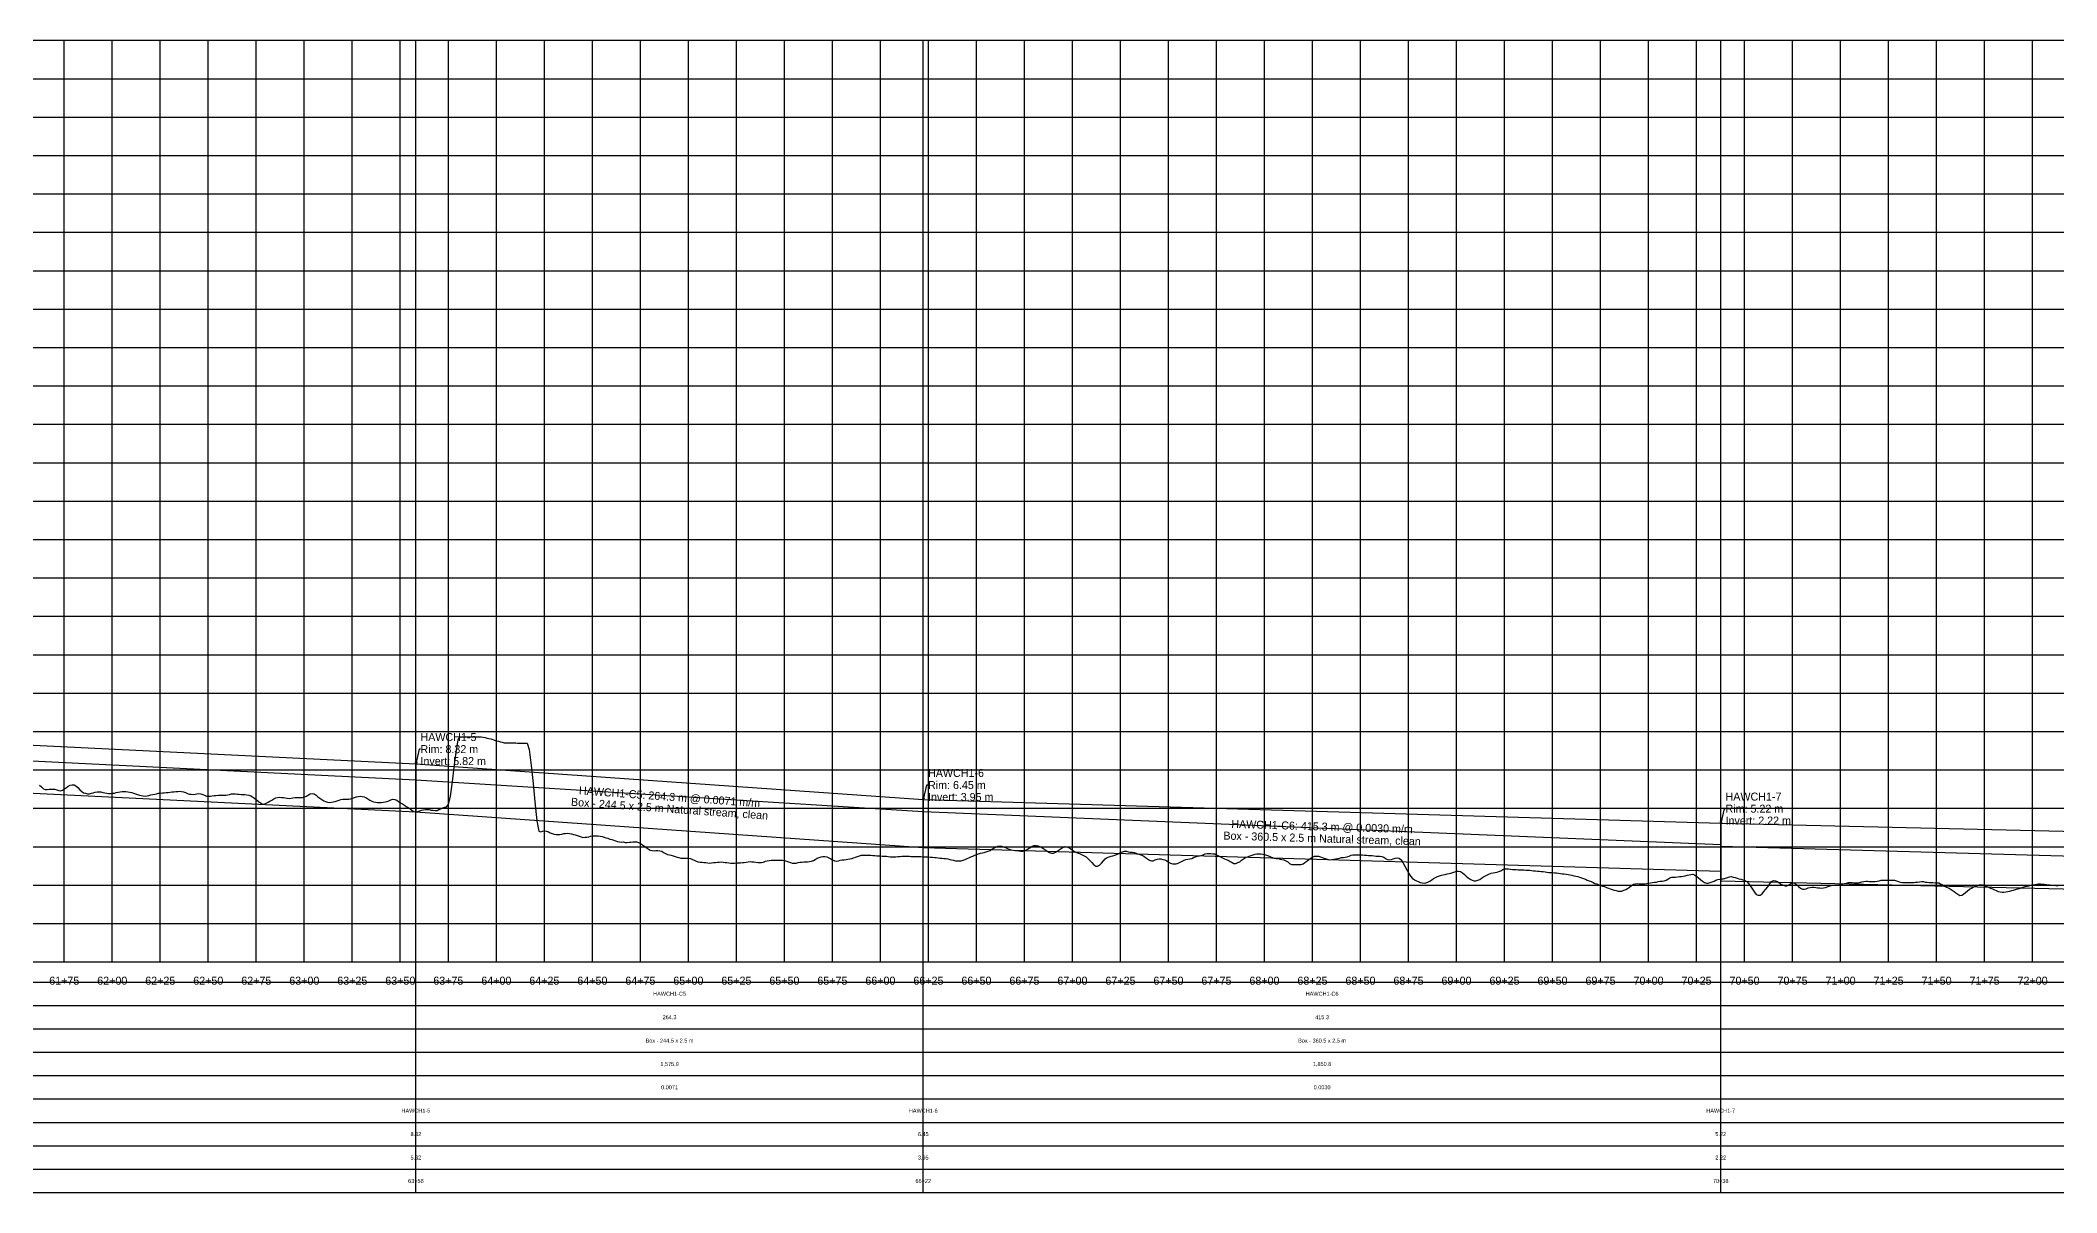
# Model space of a CAD drawing. Extents: x -64 to 8243, y -140 to 463.
# Drawn here: x 6163 to 7213, y -140 to 460 of the extents above; entities that cross this region are included whole.
import ezdxf
from ezdxf.enums import TextEntityAlignment as Align

# ---------------------------------------------------------------- set-up
doc = ezdxf.new("R2010")
doc.units = 0
for name, color, linetype in [('Annotation', 7, 'Continuous'), ('Annotation_Table', 254, 'Continuous'), ('Crown', 7, 'Continuous'), ('Grid', 254, 'Continuous'), ('Grid_Text', 7, 'Continuous'), ('Ground_Elevation', 3, 'Continuous'), ('Hydraulic_Grade', 5, 'Continuous'), ('Invert', 7, 'Continuous'), ('Structure', 7, 'Continuous')]:
    doc.layers.add(name, color=color, linetype=linetype)

msp = doc.modelspace()

# ---------------------------------------------------------------- linework, layer by layer
at = {"layer": 'Annotation', "color": 0}
for points in [[(6358.1, 83.2), (6357.9, 84.2), (6358.7, 84)], [(6622.3, 64.5), (6622.1, 65.5), (6622.9, 65.3)], [(7037.6, 52.2), (7037.4, 53.2), (7038.2, 53)]]:
    msp.add_lwpolyline(points, close=True, dxfattribs=at)
for points in [[(6360.5, 90.8), (6359.8, 90.8), (6358.1, 83.2)], [(6624.8, 72.1), (6624, 72.1), (6622.3, 64.5)], [(7040.1, 59.8), (7039.3, 59.8), (7037.6, 52.2)]]:
    msp.add_lwpolyline(points, dxfattribs=at)
at = {"layer": 'Annotation_Table', "color": 254}
for points in [[(6358.1, -140.2), (6358.1, 460)], [(6622.3, -140.2), (6622.3, 460)], [(7037.6, -140.2), (7037.6, 460)], [(-25, -30.5), (8225, -30.5)], [(-25, -42.7), (8225, -42.7)], [(-25, -54.9), (8225, -54.9)], [(-25, -67.1), (8225, -67.1)], [(-25, -79.2), (8225, -79.2)], [(-25, -91.4), (8225, -91.4)], [(-25, -103.6), (8225, -103.6)], [(-25, -115.8), (8225, -115.8)], [(-25, -128), (8225, -128)], [(-25, -140.2), (8225, -140.2)]]:
    msp.add_lwpolyline(points, dxfattribs=at)
at = {"layer": 'Crown', "color": 0}
for points in [[(3630.9, 216.3), (6358.1, 83.2)], [(6358.1, 83.2), (6358.1, 83.2)], [(6358.1, 83.2), (6622.3, 64.5)], [(6622.3, 64.5), (6622.3, 64.5)], [(6622.3, 64.5), (7037.6, 52.2)], [(7037.6, 52.2), (7037.6, 52.2)], [(7037.6, 52.2), (8203.9, 25)]]:
    msp.add_lwpolyline(points, dxfattribs=at)
at = {"layer": 'Grid', "color": 254}
for points in [[(-25, 460), (8225, 460)], [(6175, -20), (6175, 460)], [(6200, -20), (6200, 460)], [(6225, -20), (6225, 460)], [(6250, -20), (6250, 460)], [(6275, -20), (6275, 460)], [(6300, -20), (6300, 460)], [(6325, -20), (6325, 460)], [(6350, -20), (6350, 460)], [(6375, -20), (6375, 460)], [(6400, -20), (6400, 460)], [(6425, -20), (6425, 460)], [(6450, -20), (6450, 460)], [(6475, -20), (6475, 460)], [(6500, -20), (6500, 460)], [(6525, -20), (6525, 460)], [(6550, -20), (6550, 460)], [(6575, -20), (6575, 460)], [(6600, -20), (6600, 460)], [(6625, -20), (6625, 460)], [(6650, -20), (6650, 460)], [(6675, -20), (6675, 460)], [(6700, -20), (6700, 460)], [(6725, -20), (6725, 460)], [(6750, -20), (6750, 460)], [(6775, -20), (6775, 460)], [(6800, -20), (6800, 460)], [(6825, -20), (6825, 460)], [(6850, -20), (6850, 460)], [(6875, -20), (6875, 460)], [(6900, -20), (6900, 460)], [(6925, -20), (6925, 460)], [(6950, -20), (6950, 460)], [(6975, -20), (6975, 460)], [(7000, -20), (7000, 460)], [(7025, -20), (7025, 460)], [(7050, -20), (7050, 460)], [(7075, -20), (7075, 460)], [(7100, -20), (7100, 460)], [(7125, -20), (7125, 460)], [(7150, -20), (7150, 460)], [(7175, -20), (7175, 460)], [(7200, -20), (7200, 460)], [(-25, 440), (8225, 440)], [(-25, 420), (8225, 420)], [(-25, 400), (8225, 400)], [(-25, 380), (8225, 380)], [(-25, 360), (8225, 360)], [(-25, 340), (8225, 340)], [(-25, 320), (8225, 320)], [(-25, 300), (8225, 300)], [(-25, 280), (8225, 280)], [(-25, 260), (8225, 260)], [(-25, 240), (8225, 240)], [(-25, 220), (8225, 220)], [(-25, 200), (8225, 200)], [(-25, 180), (8225, 180)], [(-25, 160), (8225, 160)], [(-25, 140), (8225, 140)], [(-25, 120), (8225, 120)], [(-25, 100), (8225, 100)], [(-25, 80), (8225, 80)], [(-25, 60), (8225, 60)], [(-25, 40), (8225, 40)], [(-25, 20), (8225, 20)], [(-25, 0), (8225, 0)], [(-25, -20), (8225, -20)]]:
    msp.add_lwpolyline(points, dxfattribs=at)
at = {"layer": 'Ground_Elevation', "color": 3}
msp.add_lwpolyline([(6162.1, 72.1), (6163.1, 71.1), (6164.1, 70.2), (6165.1, 69.8), (6166.1, 69.8), (6167.1, 69.9), (6168.1, 70), (6169.1, 70), (6170.1, 69.9), (6171.1, 69.6), (6172.1, 69.2), (6173.1, 69.1), (6174.1, 69.5), (6175.1, 70.1), (6176.1, 70.8), (6177.1, 71.5), (6178.1, 72), (6179.1, 72.2), (6180.1, 72.2), (6181.1, 71.7), (6182.1, 70.8), (6183.1, 69.7), (6184.1, 68.8), (6185.1, 68.1), (6186.1, 67.8), (6187.1, 67.6), (6188.1, 67.6), (6189.1, 67.8), (6190.1, 68.1), (6191.1, 68.4), (6192.1, 68.6), (6193.1, 68.6), (6194.1, 68.5), (6195.1, 68.2), (6196.1, 68), (6197.1, 67.8), (6198.1, 67.7), (6199.1, 67.7), (6200.1, 67.8), (6201.1, 67.9), (6202.1, 68.2), (6203.1, 68.4), (6204.1, 68.6), (6205.1, 68.8), (6206.1, 68.8), (6207.1, 68.7), (6208.1, 68.6), (6209.1, 68.4), (6210.1, 68.2), (6211.1, 67.8), (6212.1, 67.5), (6213.1, 67.1), (6214.1, 66.9), (6215.1, 66.6), (6216.1, 66.5), (6217.1, 66.4), (6218.1, 66.5), (6219.1, 66.7), (6220.1, 67), (6221.1, 67.2), (6222.1, 67.4), (6223.1, 67.6), (6224.1, 67.8), (6225.1, 67.9), (6226.1, 68), (6227.1, 68.1), (6228.1, 68.2), (6229.1, 68.3), (6230.1, 68.4), (6231.1, 68.5), (6232.1, 68.6), (6233.1, 68.7), (6234.1, 68.8), (6235.1, 68.9), (6236.1, 68.8), (6237.1, 68.6), (6238.1, 68.2), (6239.1, 67.7), (6240.1, 67.4), (6241.1, 67.3), (6242.1, 67.2), (6243.1, 67.4), (6244.1, 67.6), (6245.1, 67.7), (6246.1, 67.6), (6247.1, 67.2), (6248.1, 66.8), (6249.1, 66.4), (6250.1, 66.3), (6251.1, 66.3), (6252.1, 66.5), (6253.1, 66.7), (6254.1, 66.7), (6255.1, 66.8), (6256.1, 66.8), (6257.1, 66.8), (6258.1, 66.8), (6259.1, 66.8), (6260.1, 67), (6261.1, 67.2), (6262.1, 67.5), (6263.1, 67.6), (6264.1, 67.5), (6265.1, 67.4), (6266.1, 67.3), (6267.1, 67.2), (6268.1, 67.2), (6269.1, 67.1), (6270.1, 67), (6271.1, 66.9), (6272.1, 66.5), (6273.1, 66), (6274.1, 65.3), (6275.1, 64.4), (6276.1, 63.6), (6277.1, 62.8), (6278.1, 62.3), (6279.1, 62.2), (6280.1, 62.6), (6281.1, 63.2), (6282.1, 63.7), (6283.1, 64.3), (6284.1, 64.9), (6285.1, 65.4), (6286.1, 65.6), (6287.1, 65.8), (6288.1, 65.7), (6289.1, 65.7), (6290.1, 65.5), (6291.1, 65.2), (6292.1, 65.1), (6293.1, 65.2), (6294.1, 65.4), (6295.1, 65.6), (6296.1, 65.7), (6297.1, 65.6), (6298.1, 65.6), (6299.1, 65.7), (6300.1, 66), (6301.1, 66.4), (6302.1, 67), (6303.1, 67.5), (6304.1, 67.7), (6305.1, 67.5), (6306.1, 66.9), (6307.1, 66), (6308.1, 65.2), (6309.1, 64.5), (6310.1, 63.9), (6311.1, 63.6), (6312.1, 63.2), (6313.1, 63.1), (6314.1, 63.2), (6315.1, 63.3), (6316.1, 63.6), (6317.1, 63.8), (6318.1, 64.2), (6319.1, 64.5), (6320.1, 64.7), (6321.1, 64.8), (6322.1, 64.8), (6323.1, 64.8), (6324.1, 64.9), (6325.1, 65.2), (6326.1, 65.6), (6327.1, 65.9), (6328.1, 66.2), (6329.1, 66.3), (6330.1, 66.2), (6331.1, 66), (6332.1, 65.6), (6333.1, 64.9), (6334.1, 64.2), (6335.1, 63.7), (6336.1, 63.4), (6337.1, 63.2), (6338.1, 63.1), (6339.1, 63), (6340.1, 63.1), (6341.1, 63.2), (6342.1, 63.3), (6343.1, 63.5), (6344.1, 63.9), (6345.1, 64.4), (6346.1, 64.7), (6347.1, 64.6), (6348.1, 64.2), (6349.1, 63.6), (6350.1, 62.9), (6351.1, 62.3), (6352.1, 61.6), (6353.1, 61), (6354.1, 60.5), (6355.1, 59.7), (6356.1, 58.8), (6357.1, 58.4), (6358.1, 58.2), (6359.1, 58.3), (6360.1, 58.6), (6361.1, 59), (6362.1, 59.2), (6363.1, 59.4), (6364.1, 59.4), (6365.1, 59.3), (6366.1, 59.1), (6367.1, 59), (6368.1, 58.9), (6369.1, 58.9), (6370.1, 59.3), (6371.1, 59.8), (6372.1, 60.2), (6373.1, 60.6), (6374.1, 60.8), (6375.1, 61.9), (6376.1, 66.4), (6377.1, 73.8), (6378.1, 81.4), (6379.1, 89.1), (6380.1, 95.6), (6381.1, 97.2), (6382.1, 97.2), (6383.1, 97.2), (6384.1, 97.2), (6385.1, 97.2), (6386.1, 97.2), (6387.1, 97.2), (6388.1, 97.2), (6389.1, 97.2), (6390.1, 97.2), (6391.1, 97.2), (6392.1, 97.2), (6393.1, 97.1), (6394.1, 96.9), (6395.1, 96.6), (6396.1, 96.4), (6397.1, 96.1), (6398.1, 95.8), (6399.1, 95.5), (6400.1, 95.2), (6401.1, 94.9), (6402.1, 94.7), (6403.1, 94.4), (6404.1, 94.1), (6405.1, 94.1), (6406.1, 94.1), (6407.1, 94.1), (6408.1, 94.1), (6409.1, 94.1), (6410.1, 94.1), (6411.1, 94), (6412.1, 94), (6413.1, 94), (6414.1, 94), (6415.1, 94), (6416.1, 93.9), (6417.1, 90.6), (6418.1, 82.3), (6419.1, 73), (6420.1, 63.3), (6421.1, 53.4), (6422.1, 48.1), (6423.1, 47.8), (6424.1, 48.1), (6425.1, 48.3), (6426.1, 48.1), (6427.1, 47.7), (6428.1, 47.3), (6429.1, 46.8), (6430.1, 46.5), (6431.1, 46.3), (6432.1, 46.3), (6433.1, 46.4), (6434.1, 46.6), (6435.1, 46.8), (6436.1, 46.9), (6437.1, 47), (6438.1, 46.9), (6439.1, 46.7), (6440.1, 46.4), (6441.1, 46.2), (6442.1, 45.9), (6443.1, 45.4), (6444.1, 45.1), (6445.1, 44.8), (6446.1, 44.9), (6447.1, 45), (6448.1, 45.2), (6449.1, 45.5), (6450.1, 45.6), (6451.1, 45.7), (6452.1, 45.7), (6453.1, 45.7), (6454.1, 45.5), (6455.1, 45.3), (6456.1, 45), (6457.1, 44.7), (6458.1, 44.4), (6459.1, 44), (6460.1, 43.7), (6461.1, 43.4), (6462.1, 43), (6463.1, 42.7), (6464.1, 42.5), (6465.1, 42.4), (6466.1, 42.5), (6467.1, 42.2), (6468.1, 42.2), (6469.1, 42.3), (6470.1, 42.4), (6471.1, 42.5), (6472.1, 42.5), (6473.1, 42.5), (6474.1, 42.1), (6475.1, 41.7), (6476.1, 41), (6477.1, 40.3), (6478.1, 39.5), (6479.1, 38.8), (6480.1, 38.2), (6481.1, 38), (6482.1, 37.9), (6483.1, 38), (6484.1, 38), (6485.1, 37.9), (6486.1, 37.6), (6487.1, 37), (6488.1, 36.4), (6489.1, 36), (6490.1, 35.7), (6491.1, 35.5), (6492.1, 35.2), (6493.1, 34.9), (6494.1, 34.6), (6495.1, 34.3), (6496.1, 34), (6497.1, 34), (6498.1, 34), (6499.1, 34), (6500.1, 34.1), (6501.1, 33.8), (6502.1, 33.4), (6503.1, 32.9), (6504.1, 32.5), (6505.1, 32.2), (6506.1, 32), (6507.1, 31.9), (6508.1, 31.8), (6509.1, 31.7), (6510.1, 31.6), (6511.1, 31.5), (6512.1, 31.6), (6513.1, 31.7), (6514.1, 31.8), (6515.1, 31.9), (6516.1, 32), (6517.1, 32.1), (6518.1, 32), (6519.1, 31.8), (6520.1, 31.7), (6521.1, 31.6), (6522.1, 31.5), (6523.1, 31.5), (6524.1, 31.5), (6525.1, 31.6), (6526.1, 31.6), (6527.1, 31.6), (6528.1, 31.7), (6529.1, 31.8), (6530.1, 32), (6531.1, 32.2), (6532.1, 32.3), (6533.1, 32.2), (6534.1, 32.2), (6535.1, 32), (6536.1, 31.8), (6537.1, 31.7), (6538.1, 31.8), (6539.1, 32), (6540.1, 32.4), (6541.1, 32.6), (6542.1, 32.8), (6543.1, 32.9), (6544.1, 32.9), (6545.1, 33), (6546.1, 33), (6547.1, 33), (6548.1, 33), (6549.1, 33), (6550.1, 32.8), (6551.1, 32.5), (6552.1, 32.1), (6553.1, 31.8), (6554.1, 31.5), (6555.1, 31.4), (6556.1, 31.5), (6557.1, 31.7), (6558.1, 31.9), (6559.1, 32), (6560.1, 32.1), (6561.1, 32.2), (6562.1, 32.2), (6563.1, 32.3), (6564.1, 32.4), (6565.1, 32.8), (6566.1, 33.3), (6567.1, 34), (6568.1, 34.4), (6569.1, 34.7), (6570.1, 34.9), (6571.1, 34.9), (6572.1, 34.7), (6573.1, 34.2), (6574.1, 33.6), (6575.1, 33.1), (6576.1, 32.7), (6577.1, 32.5), (6578.1, 32.7), (6579.1, 32.9), (6580.1, 33.1), (6581.1, 33.2), (6582.1, 33.3), (6583.1, 33.5), (6584.1, 33.7), (6585.1, 33.9), (6586.1, 34.2), (6587.1, 34.5), (6588.1, 34.9), (6589.1, 35.2), (6590.1, 35.5), (6591.1, 35.6), (6592.1, 35.6), (6593.1, 35.6), (6594.1, 35.6), (6595.1, 35.5), (6596.1, 35.4), (6597.1, 35.4), (6598.1, 35.3), (6599.1, 35.3), (6600.1, 35.2), (6601.1, 35.1), (6602.1, 35), (6603.1, 35), (6604.1, 34.9), (6605.1, 34.8), (6606.1, 34.8), (6607.1, 34.8), (6608.1, 34.8), (6609.1, 34.9), (6610.1, 34.9), (6611.1, 35), (6612.1, 35), (6613.1, 35), (6614.1, 35), (6615.1, 35), (6616.1, 34.9), (6617.1, 34.9), (6618.1, 34.9), (6619.1, 34.9), (6620.1, 34.9), (6621.1, 34.9), (6622.1, 34.8), (6623.1, 34.8), (6624.1, 34.7), (6625.1, 34.7), (6626.1, 34.6), (6627.1, 34.5), (6628.1, 34.4), (6629.1, 34.3), (6630.1, 34.2), (6631.1, 34.1), (6632.1, 34), (6633.1, 33.9), (6634.1, 33.8), (6635.1, 33.6), (6636.1, 33.4), (6637.1, 33.1), (6638.1, 32.9), (6639.1, 32.7), (6640.1, 32.6), (6641.1, 32.6), (6642.1, 32.7), (6643.1, 33), (6644.1, 33.3), (6645.1, 33.8), (6646.1, 34.2), (6647.1, 34.7), (6648.1, 35.1), (6649.1, 35.6), (6650.1, 35.9), (6651.1, 36.3), (6652.1, 36.6), (6653.1, 36.8), (6654.1, 37), (6655.1, 37.3), (6656.1, 37.6), (6657.1, 38.1), (6658.1, 38.7), (6659.1, 39.3), (6660.1, 39.8), (6661.1, 40.2), (6662.1, 40.3), (6663.1, 40.2), (6664.1, 40), (6665.1, 39.5), (6666.1, 39.1), (6667.1, 38.7), (6668.1, 38.4), (6669.1, 38.2), (6670.1, 38.1), (6671.1, 38), (6672.1, 37.8), (6673.1, 37.6), (6674.1, 37.6), (6675.1, 37.9), (6676.1, 38.4), (6677.1, 39), (6678.1, 39.6), (6679.1, 40.2), (6680.1, 40.6), (6681.1, 40.7), (6682.1, 40.5), (6683.1, 40.1), (6684.1, 39.6), (6685.1, 38.9), (6686.1, 38.2), (6687.1, 37.5), (6688.1, 37), (6689.1, 36.7), (6690.1, 36.7), (6691.1, 37.1), (6692.1, 37.6), (6693.1, 38.4), (6694.1, 39.1), (6695.1, 39.7), (6696.1, 40.1), (6697.1, 40), (6698.1, 39.6), (6699.1, 38.9), (6700.1, 38.2), (6701.1, 37.5), (6702.1, 37), (6703.1, 36.6), (6704.1, 36.2), (6705.1, 35.8), (6706.1, 35.3), (6707.1, 34.7), (6708.1, 33.9), (6709.1, 32.8), (6710.1, 31.7), (6711.1, 30.6), (6712.1, 29.9), (6713.1, 29.8), (6714.1, 30.4), (6715.1, 31.5), (6716.1, 32.6), (6717.1, 33.6), (6718.1, 34.3), (6719.1, 34.8), (6720.1, 35), (6721.1, 35.2), (6722.1, 35.5), (6723.1, 36), (6724.1, 36.4), (6725.1, 36.9), (6726.1, 37.4), (6727.1, 37.6), (6728.1, 37.6), (6729.1, 37.3), (6730.1, 37.2), (6731.1, 37.1), (6732.1, 36.9), (6733.1, 36.6), (6734.1, 36.3), (6735.1, 36), (6736.1, 35.6), (6737.1, 35), (6738.1, 34.3), (6739.1, 33.6), (6740.1, 32.9), (6741.1, 32.7), (6742.1, 32.7), (6743.1, 33.1), (6744.1, 33.5), (6745.1, 33.6), (6746.1, 33.6), (6747.1, 33.4), (6748.1, 33.1), (6749.1, 32.6), (6750.1, 32), (6751.1, 31.5), (6752.1, 31.1), (6753.1, 31), (6754.1, 31.1), (6755.1, 31.4), (6756.1, 31.9), (6757.1, 32.5), (6758.1, 33), (6759.1, 33.3), (6760.1, 33.5), (6761.1, 33.7), (6762.1, 33.9), (6763.1, 34.4), (6764.1, 34.8), (6765.1, 35.1), (6766.1, 35.2), (6767.1, 35.4), (6768.1, 35.8), (6769.1, 36.2), (6770.1, 36.4), (6771.1, 36.4), (6772.1, 36.4), (6773.1, 36.3), (6774.1, 36.2), (6775.1, 35.8), (6776.1, 35.3), (6777.1, 34.7), (6778.1, 34.2), (6779.1, 33.7), (6780.1, 33.3), (6781.1, 32.9), (6782.1, 32.3), (6783.1, 31.7), (6784.1, 31.3), (6785.1, 31.3), (6786.1, 31.7), (6787.1, 32.2), (6788.1, 33), (6789.1, 33.7), (6790.1, 34.3), (6791.1, 34.7), (6792.1, 35), (6793.1, 35.4), (6794.1, 35.8), (6795.1, 36.1), (6796.1, 36.3), (6797.1, 36.3), (6798.1, 36.3), (6799.1, 36.1), (6800.1, 35.9), (6801.1, 35.5), (6802.1, 35.2), (6803.1, 34.7), (6804.1, 34.3), (6805.1, 34.1), (6806.1, 33.9), (6807.1, 33.8), (6808.1, 33.5), (6809.1, 33.3), (6810.1, 33.1), (6811.1, 32.7), (6812.1, 32.1), (6813.1, 31.3), (6814.1, 30.8), (6815.1, 30.7), (6816.1, 30.7), (6817.1, 30.8), (6818.1, 30.8), (6819.1, 30.8), (6820.1, 31.1), (6821.1, 31.7), (6822.1, 32.5), (6823.1, 33.3), (6824.1, 34.1), (6825.1, 34.7), (6826.1, 35), (6827.1, 35.1), (6828.1, 35), (6829.1, 34.7), (6830.1, 34.4), (6831.1, 34), (6832.1, 33.6), (6833.1, 33.3), (6834.1, 33.2), (6835.1, 33.4), (6836.1, 33.5), (6837.1, 33.7), (6838.1, 33.9), (6839.1, 34.1), (6840.1, 34.3), (6841.1, 34.4), (6842.1, 34.6), (6843.1, 34.7), (6844.1, 35.1), (6845.1, 35.5), (6846.1, 35.7), (6847.1, 35.7), (6848.1, 35.7), (6849.1, 35.8), (6850.1, 35.8), (6851.1, 35.7), (6852.1, 35.6), (6853.1, 35.5), (6854.1, 35.4), (6855.1, 35.4), (6856.1, 35.4), (6857.1, 35.3), (6858.1, 35.1), (6859.1, 35.1), (6860.1, 35), (6861.1, 34.9), (6862.1, 34.5), (6863.1, 33.9), (6864.1, 33.4), (6865.1, 33.2), (6866.1, 33.3), (6867.1, 33.6), (6868.1, 34), (6869.1, 34.2), (6870.1, 34), (6871.1, 33.2), (6872.1, 31.7), (6873.1, 29.8), (6874.1, 27.9), (6875.1, 26.1), (6876.1, 24.6), (6877.1, 23.5), (6878.1, 22.7), (6879.1, 22.2), (6880.1, 21.8), (6881.1, 21.4), (6882.1, 21.1), (6883.1, 21), (6884.1, 21.1), (6885.1, 21.5), (6886.1, 22.1), (6887.1, 22.8), (6888.1, 23.4), (6889.1, 24), (6890.1, 24.4), (6891.1, 24.8), (6892.1, 25.1), (6893.1, 25.4), (6894.1, 25.6), (6895.1, 25.8), (6896.1, 26), (6897.1, 26.2), (6898.1, 26.5), (6899.1, 26.9), (6900.1, 27.2), (6901.1, 27.3), (6902.1, 27), (6903.1, 26.4), (6904.1, 25.6), (6905.1, 24.7), (6906.1, 23.8), (6907.1, 23), (6908.1, 22.5), (6909.1, 22.2), (6910.1, 22.2), (6911.1, 22.5), (6912.1, 22.9), (6913.1, 23.6), (6914.1, 24.3), (6915.1, 24.8), (6916.1, 25.4), (6917.1, 25.8), (6918.1, 26.2), (6919.1, 26.4), (6920.1, 26.5), (6921.1, 26.7), (6922.1, 27), (6923.1, 27.5), (6924.1, 28.1), (6925.1, 28.5), (6926.1, 28.5), (6927.1, 28.4), (6928.1, 28.3), (6929.1, 28.2), (6930.1, 28.1), (6931.1, 28.1), (6932.1, 28), (6933.1, 28), (6934.1, 27.9), (6935.1, 27.9), (6936.1, 27.8), (6937.1, 27.8), (6938.1, 27.7), (6939.1, 27.6), (6940.1, 27.5), (6941.1, 27.4), (6942.1, 27.3), (6943.1, 27.2), (6944.1, 27.1), (6945.1, 27), (6946.1, 26.9), (6947.1, 26.8), (6948.1, 26.6), (6949.1, 26.6), (6950.1, 26.5), (6951.1, 26.4), (6952.1, 26.3), (6953.1, 26.2), (6954.1, 26.1), (6955.1, 25.9), (6956.1, 25.8), (6957.1, 25.7), (6958.1, 25.5), (6959.1, 25.3), (6960.1, 25.2), (6961.1, 24.9), (6962.1, 24.7), (6963.1, 24.4), (6964.1, 24.1), (6965.1, 23.8), (6966.1, 23.4), (6967.1, 23.1), (6968.1, 22.6), (6969.1, 22.2), (6970.1, 21.8), (6971.1, 21.3), (6972.1, 20.9), (6973.1, 20.6), (6974.1, 20.2), (6975.1, 19.8), (6976.1, 19.5), (6977.1, 19.2), (6978.1, 18.8), (6979.1, 18.4), (6980.1, 18), (6981.1, 17.7), (6982.1, 17.4), (6983.1, 17.2), (6984.1, 16.9), (6985.1, 16.8), (6986.1, 16.9), (6987.1, 17.3), (6988.1, 17.7), (6989.1, 18.2), (6990.1, 18.9), (6991.1, 19.8), (6992.1, 20.4), (6993.1, 20.7), (6994.1, 20.8), (6995.1, 20.7), (6996.1, 20.7), (6997.1, 20.7), (6998.1, 20.7), (6999.1, 20.8), (7000.1, 21), (7001.1, 21.2), (7002.1, 21.4), (7003.1, 21.5), (7004.1, 21.6), (7005.1, 21.8), (7006.1, 22), (7007.1, 22.1), (7008.1, 22.2), (7009.1, 22.6), (7010.1, 23.1), (7011.1, 23.7), (7012.1, 24.1), (7013.1, 24.2), (7014.1, 24.2), (7015.1, 24.3), (7016.1, 24.4), (7017.1, 24.5), (7018.1, 24.7), (7019.1, 24.9), (7020.1, 25.1), (7021.1, 25.3), (7022.1, 25.6), (7023.1, 25.7), (7024.1, 25.2), (7025.1, 24.5), (7026.1, 23.8), (7027.1, 22.9), (7028.1, 22.1), (7029.1, 21.4), (7030.1, 21), (7031.1, 21), (7032.1, 21.3), (7033.1, 21.7), (7034.1, 22.1), (7035.1, 22.5), (7036.1, 22.9), (7037.1, 23.1), (7038.1, 23.2), (7039.1, 23.3), (7040.1, 23.6), (7041.1, 23.9), (7042.1, 24.3), (7043.1, 24.4), (7044.1, 24.2), (7045.1, 23.9), (7046.1, 23.6), (7047.1, 23.3), (7048.1, 23.1), (7049.1, 22.8), (7050.1, 22.4), (7051.1, 21.8), (7052.1, 20.9), (7053.1, 19.4), (7054.1, 17.8), (7055.1, 16.4), (7056.1, 15.1), (7057.1, 14.7), (7058.1, 14.7), (7059.1, 15.5), (7060.1, 16.6), (7061.1, 17.8), (7062.1, 19.1), (7063.1, 20.6), (7064.1, 21.9), (7065.1, 22.4), (7066.1, 22.3), (7067.1, 21.8), (7068.1, 21.2), (7069.1, 20.4), (7070.1, 19.9), (7071.1, 19.6), (7072.1, 19.7), (7073.1, 20.2), (7074.1, 20.8), (7075.1, 21.1), (7076.1, 21), (7077.1, 20.3), (7078.1, 19.3), (7079.1, 18.4), (7080.1, 17.9), (7081.1, 17.8), (7082.1, 18.1), (7083.1, 18.5), (7084.1, 18.8), (7085.1, 18.9), (7086.1, 18.9), (7087.1, 18.8), (7088.1, 18.6), (7089.1, 18.5), (7090.1, 18.4), (7091.1, 18.5), (7092.1, 18.7), (7093.1, 19.1), (7094.1, 19.5), (7095.1, 19.8), (7096.1, 20), (7097.1, 20), (7098.1, 20), (7099.1, 20.1), (7100.1, 20.3), (7101.1, 20.6), (7102.1, 20.9), (7103.1, 21), (7104.1, 21.3), (7105.1, 21.4), (7106.1, 21.3), (7107.1, 21.2), (7108.1, 21.2), (7109.1, 21.2), (7110.1, 21.4), (7111.1, 21.7), (7112.1, 21.9), (7113.1, 22.1), (7114.1, 22.1), (7115.1, 21.9), (7116.1, 21.8), (7117.1, 21.9), (7118.1, 21.9), (7119.1, 22.1), (7120.1, 22.2), (7121.1, 22.5), (7122.1, 22.6), (7123.1, 22.6), (7124.1, 22.6), (7125.1, 22.5), (7126.1, 22.5), (7127.1, 22.5), (7128.1, 22.5), (7129.1, 22.2), (7130.1, 21.9), (7131.1, 21.6), (7132.1, 21.4), (7133.1, 21.4), (7134.1, 21.4), (7135.1, 21.4), (7136.1, 21.3), (7137.1, 21.3), (7138.1, 21.3), (7139.1, 21.5), (7140.1, 21.6), (7141.1, 21.7), (7142.1, 21.8), (7143.1, 21.8), (7144.1, 21.6), (7145.1, 21.5), (7146.1, 21.4), (7147.1, 21.4), (7148.1, 21.3), (7149.1, 21.2), (7150.1, 21.1), (7151.1, 21.1), (7152.1, 20.6), (7153.1, 20.1), (7154.1, 19.5), (7155.1, 19), (7156.1, 18.6), (7157.1, 18), (7158.1, 17.3), (7159.1, 16.6), (7160.1, 16), (7161.1, 15.2), (7162.1, 14.6), (7163.1, 14.7), (7164.1, 15.3), (7165.1, 16.2), (7166.1, 17), (7167.1, 17.8), (7168.1, 18.4), (7169.1, 19), (7170.1, 19.4), (7171.1, 19.8), (7172.1, 20.2), (7173.1, 20.3), (7174.1, 20.1), (7175.1, 19.7), (7176.1, 19.3), (7177.1, 18.9), (7178.1, 18.4), (7179.1, 18), (7180.1, 17.5), (7181.1, 17.1), (7182.1, 16.7), (7183.1, 16.5), (7184.1, 16.4), (7185.1, 16.4), (7186.1, 16.5), (7187.1, 16.6), (7188.1, 16.8), (7189.1, 17.1), (7190.1, 17.4), (7191.1, 17.7), (7192.1, 18), (7193.1, 18.3), (7194.1, 18.6), (7195.1, 18.9), (7196.1, 19.2), (7197.1, 19.4), (7198.1, 19.7), (7199.1, 19.9), (7200.1, 20.1), (7201.1, 20.3), (7202.1, 20.5), (7203.1, 20.6), (7204.1, 20.6), (7205.1, 20.5), (7206.1, 20.4), (7207.1, 20.3), (7208.1, 20.2), (7209.1, 20.1), (7210.1, 20), (7211.1, 19.9), (7212.1, 19.8), (7213.1, 19.6)], dxfattribs=at)
at = {"layer": 'Hydraulic_Grade', "color": 5}
for points in [[(3630.9, 209.8), (6358.1, 74.8)], [(6358.1, 74.8), (6358.1, 74.8)], [(6358.1, 74.8), (6622.3, 58.3)], [(6622.3, 58.3), (6622.3, 58.3)], [(6622.3, 58.3), (7037.6, 41.1)], [(7037.6, 41.1), (7037.6, 41.1)], [(7037.6, 40.2), (8203.9, 7.3)]]:
    msp.add_lwpolyline(points, dxfattribs=at)
at = {"layer": 'Invert', "color": 0}
for points in [[(3630.9, 191.3), (6358.1, 58.2)], [(6358.1, 58.2), (6358.1, 58.2)], [(6358.1, 58.2), (6622.3, 39.5)], [(6622.3, 39.5), (6622.3, 39.5)], [(6622.3, 39.5), (7037.6, 27.2)], [(7037.6, 22.2), (7037.6, 22.2)], [(7037.6, 22.2), (8203.9, -5)]]:
    msp.add_lwpolyline(points, dxfattribs=at)
at = {"layer": 'Structure', "color": 0}
for points in [[(6358.1, 83.2), (6358.1, 58.2)], [(6358.1, 83.2), (6358.1, 58.2)], [(6622.3, 64.5), (6622.3, 39.5)], [(6622.3, 64.5), (6622.3, 39.5)], [(7037.6, 52.2), (7037.6, 22.2)], [(7037.6, 52.2), (7037.6, 22.2)]]:
    msp.add_lwpolyline(points, dxfattribs=at)

# ---------------------------------------------------------------- texts
at = {"layer": 'Annotation', "color": 0}
for s, height, p in [('HAWCH1-5', 4.17, (6360.5, 97.1)), ('Rim: 8.32 m', 4.167, (6360.5, 90.8)), ('Invert: 5.82 m', 4.167, (6360.5, 84.6)), ('HAWCH1-6', 4.17, (6624.8, 78.4)), ('Rim: 6.45 m', 4.167, (6624.8, 72.1)), ('Invert: 3.95 m', 4.167, (6624.8, 65.9)), ('HAWCH1-7', 4.17, (7040.1, 66.1)), ('Rim: 5.22 m', 4.167, (7040.1, 59.8)), ('Invert: 2.22 m', 4.167, (7040.1, 53.6))]:
    msp.add_text(s, height=height, dxfattribs=at).set_placement(p, align=Align.MIDDLE_LEFT)
for s, rotation, p in [('Box - 244.5 x 2.5 m Natural stream, clean', 355.9544, (6490.2, 59.8)), ('HAWCH1-C5: 264.3 m @ 0.0071 m/m', 355.9544, (6490.2, 66)), ('HAWCH1-C6: 415.3 m @ 0.0030 m/m', 358.3036, (6830, 50.5)), ('Box - 360.5 x 2.5 m Natural stream, clean', 358.3036, (6830, 44.3))]:
    msp.add_text(s, height=4.167, rotation=rotation, dxfattribs=at).set_placement(p, align=Align.MIDDLE_CENTER)
at = {"layer": 'Annotation_Table', "color": 0}
for s, height, p in [('HAWCH1-C5', 2.08, (6490.2, -36.6)), ('HAWCH1-C6', 2.08, (6830, -36.6)), ('264.3', 2.08, (6490.2, -48.8)), ('415.3', 2.08, (6830, -48.8)), ('Box - 244.5 x 2.5 m', 2.083, (6490.2, -61)), ('Box - 360.5 x 2.5 m', 2.083, (6830, -61)), ('1,575.9', 2.08, (6490.2, -73.2)), ('1,850.8', 2.08, (6830, -73.2)), ('0.0071', 2.08, (6490.2, -85.3)), ('0.0030', 2.08, (6830, -85.3)), ('HAWCH1-5', 2.08, (6358.1, -97.5)), ('HAWCH1-6', 2.08, (6622.3, -97.5)), ('HAWCH1-7', 2.08, (7037.6, -97.5)), ('8.32', 2.08, (6358.1, -109.7)), ('6.45', 2.08, (6622.3, -109.7)), ('5.22', 2.08, (7037.6, -109.7)), ('5.82', 2.08, (6358.1, -121.9)), ('3.95', 2.08, (6622.3, -121.9)), ('2.22', 2.08, (7037.6, -121.9)), ('63+58', 2.08, (6358.1, -134.1)), ('66+22', 2.08, (6622.3, -134.1)), ('70+38', 2.08, (7037.6, -134.1))]:
    msp.add_text(s, height=height, dxfattribs=at).set_placement(p, align=Align.MIDDLE_CENTER)
at = {"layer": 'Grid_Text', "color": 0}
for s, p in [('61+75', (6175, -27.7)), ('62+00', (6200, -27.7)), ('62+25', (6225, -27.7)), ('62+50', (6250, -27.7)), ('62+75', (6275, -27.7)), ('63+00', (6300, -27.7)), ('63+25', (6325, -27.7)), ('63+50', (6350, -27.7)), ('63+75', (6375, -27.7)), ('64+00', (6400, -27.7)), ('64+25', (6425, -27.7)), ('64+50', (6450, -27.7)), ('64+75', (6475, -27.7)), ('65+00', (6500, -27.7)), ('65+25', (6525, -27.7)), ('65+50', (6550, -27.7)), ('65+75', (6575, -27.7)), ('66+00', (6600, -27.7)), ('66+25', (6625, -27.7)), ('66+50', (6650, -27.7)), ('66+75', (6675, -27.7)), ('67+00', (6700, -27.7)), ('67+25', (6725, -27.7)), ('67+50', (6750, -27.7)), ('67+75', (6775, -27.7)), ('68+00', (6800, -27.7)), ('68+25', (6825, -27.7)), ('68+50', (6850, -27.7)), ('68+75', (6875, -27.7)), ('69+00', (6900, -27.7)), ('69+25', (6925, -27.7)), ('69+50', (6950, -27.7)), ('69+75', (6975, -27.7)), ('70+00', (7000, -27.7)), ('70+25', (7025, -27.7)), ('70+50', (7050, -27.7)), ('70+75', (7075, -27.7)), ('71+00', (7100, -27.7)), ('71+25', (7125, -27.7)), ('71+50', (7150, -27.7)), ('71+75', (7175, -27.7)), ('72+00', (7200, -27.7))]:
    msp.add_text(s, height=4.17, dxfattribs=at).set_placement(p, align=Align.TOP_CENTER)

doc.saveas('drawing.dxf')
